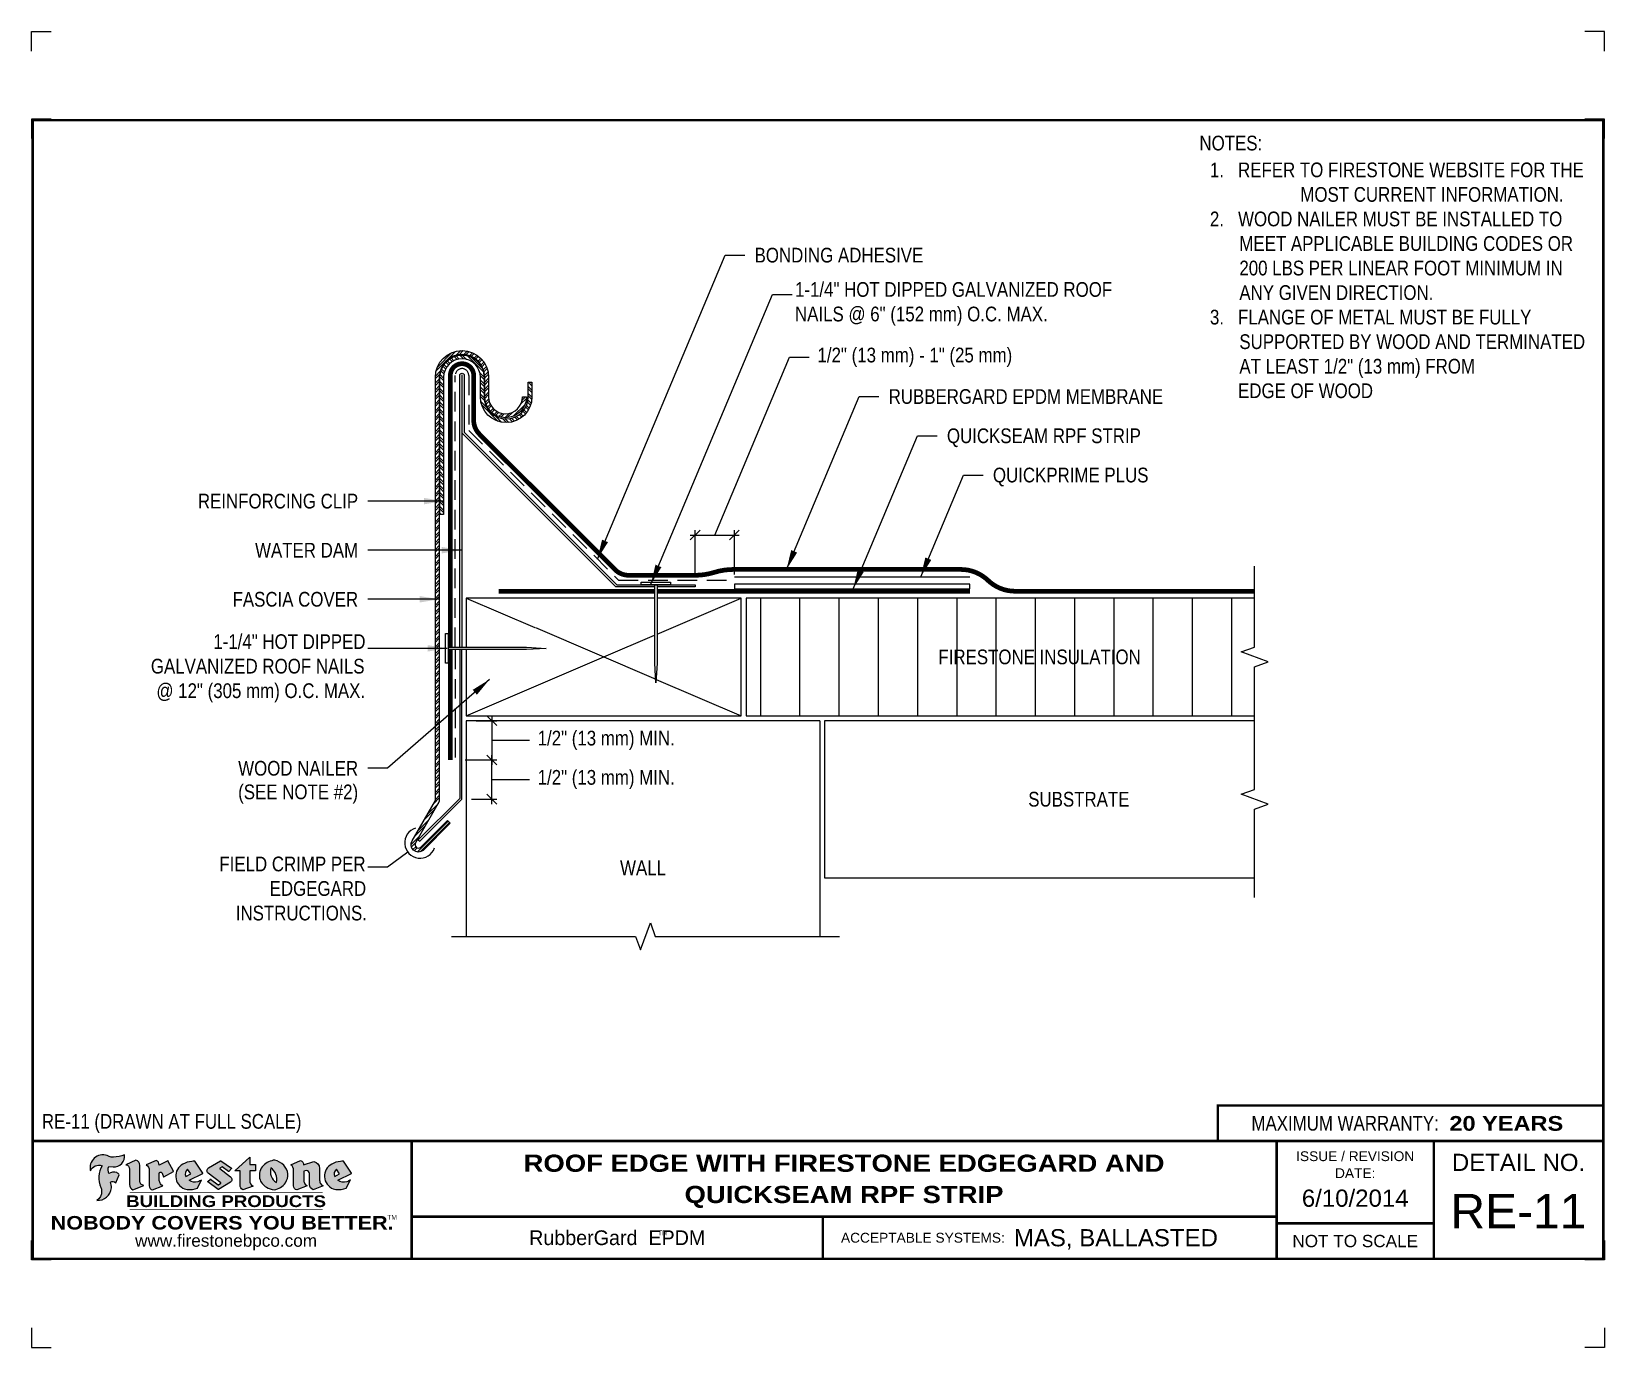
# Model space of a CAD drawing. Header units: inches. Extents: x 143.4 to 163.5, y 20.9 to 37.7.
import ezdxf
from ezdxf.enums import TextEntityAlignment as Align

# ---------------------------------------------------------------- set-up
doc = ezdxf.new("R2010")
doc.units = ezdxf.units.IN
doc.header["$MEASUREMENT"] = 0
doc.linetypes.add('HIDDEN', pattern=[0.375, 0.25, -0.125])
doc.layers.get('0').update_dxf_attribs({"linetype": 'CONTINUOUS'})
doc.layers.get('DEFPOINTS').update_dxf_attribs({"linetype": 'CONTINUOUS'})
for name, color, linetype in [('FSBP-ACCESSORY-FIRESTONE', 7, 'CONTINUOUS'), ('FSBP-ACCESSORY-OTHER', 7, 'CONTINUOUS'), ('FSBP-ADHESIVE', 1, 'HIDDEN'), ('FSBP-ANNO-NOTE', 7, 'CONTINUOUS'), ('FSBP-INSULATION', 7, 'CONTINUOUS'), ('FSBP-MEMBRANE', 7, 'CONTINUOUS'), ('FSBP-SUBSTRATE-GENERIC', 9, 'CONTINUOUS'), ('FSBP-TTLB', 7, 'CONTINUOUS'), ('FSBP-TTLB-BORDER', 7, 'CONTINUOUS'), ('FSBP-TTLB-TEXT', 7, 'CONTINUOUS'), ('FSBP-WALL-CURB', 9, 'CONTINUOUS'), ('FSBP-WOOD', 7, 'CONTINUOUS')]:
    doc.layers.add(name, color=color, linetype=linetype)
doc.styles.add('FSBP_ARIAL', font='arial.ttf')
doc.styles.add('FSBP_ARIAL_BOLD', font='')
doc.styles.add('FSBP_ARIAL_NAR', font='ARIALN.TTF')
doc.styles.add('FSBP_BANKGOTHIC', font='bgothm.ttf')
doc.styles.get('FSBP_ARIAL_BOLD').set_extended_font_data('Arial Black')
doc.linetypes.add('ZIGZAG', pattern='A,0.0001,-0.2,[131,ltypeshp.shx,S=0.2,R=0,X=-0.2,Y=0],-0.4,[131,ltypeshp.shx,S=0.2,R=180,X=0.2,Y=0],-0.2', length=0.8001)
doc.dimstyles.new('FSBP-DIM', dxfattribs={"dimtxt": 0.1875, "dimasz": 0.125, "dimexe": 0.0625, "dimexo": 0.125, "dimgap": 0.125, "dimtad": 0, "dimdec": 0, "dimzin": 1, "dimdsep": 46, "dimlunit": 4, "dimtxsty": 'FSBP_ARIAL_NAR', "dimblk": 'OBLIQUE', "dimcen": 0.09375, "dimdle": 0.0625, "dimclrd": 256, "dimclre": 256, "dimclrt": 256, "dimadec": 0, "dimazin": 0, "dimtfac": 1, "dimtdec": 0, "dimtmove": 1, "dimatfit": 3, "dimfxl": 1, "dimtolj": 1, "dimtzin": 0, "dimlwd": -1, "dimlwe": -1, "dimarcsym": 0})
doc.dimstyles.new('FSBP-LEADER', dxfattribs={"dimtxt": 0.1875, "dimasz": 0.25, "dimexe": 0.0625, "dimexo": 0.125, "dimgap": 0.125, "dimtad": 0, "dimtih": 1, "dimtoh": 1, "dimdec": 4, "dimzin": 0, "dimdsep": 46, "dimlunit": 4, "dimtxsty": 'FSBP_ARIAL_NAR', "dimcen": 0.09375, "dimclrd": 256, "dimclre": 256, "dimclrt": 256, "dimadec": 0, "dimazin": 0, "dimtfac": 1, "dimtdec": 4, "dimtofl": 0, "dimtmove": 0, "dimatfit": 3, "dimfxl": 1, "dimtolj": 1, "dimtzin": 0, "dimlwd": -1, "dimlwe": -1, "dimarcsym": 0})

# ---------------------------------------------------------------- blocks, each defined once
blk = doc.blocks.new('_OBLIQUE')
at = {"color": 0, "linetype": 'ByBlock'}
blk.add_line((-0.5, -0.5), (0.5, 0.5), dxfattribs=at)
blk = doc.blocks.new('*D5')
at = {"layer": 'DEFPOINTS', "color": 0, "transparency": 16777216}
for p in [(148.9844985405531, 28.92191641223752), (148.8438735405531, 28.42191641223752), (149.3087204023598, 28.42191641223752)]:
    blk.add_point(p, dxfattribs=at)
at = {"layer": 'FSBP-ANNO-NOTE', "transparency": 16777216}
for p, q in [((149.1094985405531, 28.92191641223752), (149.3712204023598, 28.92191641223752)), ((149.3087204023598, 28.98441641223752), (149.3087204023598, 28.35941641223752)), ((149.3087204023598, 28.67191641223752), (149.5380995696437, 28.6719164122375)), ((149.5380995696437, 28.6719164122375), (149.7880995696437, 28.6719164122375)), ((148.9688735405531, 28.42191641223752), (149.3712204023598, 28.42191641223752))]:
    blk.add_line(p, q, dxfattribs=at)
at = {"layer": 'FSBP-ANNO-NOTE', "transparency": 16777216, "xscale": 0.125, "yscale": 0.125, "zscale": 0.125}
for p, rotation in [((149.3087204023598, 28.92191641223752), 90), ((149.3087204023598, 28.42191641223752), 270)]:
    blk.add_blockref('_OBLIQUE', p, dxfattribs=dict(at, rotation=rotation))
at = {"layer": 'FSBP-ANNO-NOTE', "transparency": 16777216, "insert": (150.7659943513627, 28.67191641223752), "char_height": 0.1875, "attachment_point": 5, "style": 'FSBP_ARIAL_NAR'}
blk.add_mtext('\\A1;1/2" (13 mm) MIN.', dxfattribs=at)
blk = doc.blocks.new('FSBP_HOT-DIPPED-NAIL')
at = {"layer": 'FSBP-ACCESSORY-OTHER'}
blk.add_lwpolyline([(0, 0.1875), (0, -0.1875), (-0.03125, -0.1875), (-0.03125000000005684, 0.1875)], close=True, dxfattribs=at)
blk.add_lwpolyline([(0, 0.015625), (1, 0.015625), (1.25, 0), (1, -0.015625), (0, -0.015625)], dxfattribs=at)
blk = doc.blocks.new('TTLB-EPDM_2')
at = {"layer": 'FSBP-TTLB-TEXT'}
h = blk.add_hatch(color=1, dxfattribs=at)
edge = h.paths.add_edge_path()
edge.add_arc((1.037309769669573, -0.1982514792917306), 0.1319107607348553, 264.0410451462098, 370.3106169565175)
edge.add_arc((1.027551646585694, 0.1214293576525799), 0.3273056962876235, 270.05058356628535, 295.23459397187514, ccw=False)
edge.add_arc((1.022801957313345, -0.06680179986895154), 0.1391656561713503, 249.3281275763668, 272.0749124149863, ccw=False)
edge.add_line((0.9736743133014443, -0.1970076156048179), (0.9474927838574558, -0.1852745150568325))
edge.add_arc((0.8939498971398288, -0.3394262635682071), 0.1631857907024099, 70.84590087378872, 194.3325259843273)
edge.add_arc((0.8444260109029493, -0.4259936440910768), 0.1179914261095279, 70.96950098067128, 156.9641407594482, ccw=False)
edge.add_arc((1.153141409296894, -0.4684497516079468), 0.3110405457095052, 150.3231137483159, 203.2084295854517)
edge.add_arc((0.7562495500622943, -0.6412608153899899), 0.1218587156617311, 0.8849157075190988, 24.34668939894999, ccw=False)
edge.add_arc((0.7493781665697374, -0.6475258110744375), 0.1289731377238325, -58.36655102076742, 3.6216782311386737, ccw=False)
edge.add_arc((0.8256699029544474, -0.5792158350996106), 0.1783301886510354, 267.2205474105585, 354.1381621173521)
edge.add_arc((0.7903121048625305, -0.6011409294291745), 0.212787892960859, 0.9996158580669322, 21.00503380861244)
edge.add_arc((1.01880712263941, -0.5666691048185161), 0.05136395668415847, 40.82117713173261, 125.52727787225791, ccw=False)
edge.add_line((1.057676976260041, -0.5330924682126437), (1.102776947655911, -0.4308018311949837))
edge.add_arc((1.040858222524664, -0.4699705673995949), 0.07326744446031509, 32.31675181867256, 66.31481236598174)
edge.add_arc((1.032262518825329, -0.5063316993097662), 0.1102246948011782, 69.8179132332389, 125.254734720681)
edge.add_arc((1.127708877207287, -0.368959353531244), 0.1659710644737306, 164.1569669952081, 196.5811013160487, ccw=False)
edge.add_line((0.9680425188342383, -0.3236487780942383), (1.023615334387159, -0.3294494641845773))
h = blk.add_hatch(color=1, dxfattribs=at)
edge = h.paths.add_edge_path()
edge.add_line((1.275239419159561, -0.6223407783464694), (1.415345367376062, -0.5660418822574371))
edge.add_arc((1.421019305783958, -0.5090099247487757), 0.05731350411836949, 181.9717871001989, 264.31851000495806, ccw=False)
edge.add_line((1.363739737527226, -0.5109819325197265), (1.363412352251203, -0.3102363679013962))
edge.add_arc((1.294263659668751, -0.3103491388303989), 0.06914878453844908, 0.0934405599591014, 72.42834396969012)
edge.add_line((1.315139561173908, -0.2444268274366692), (1.186839444240604, -0.3024209471341379))
edge.add_arc((1.175246268095289, -0.3585110609420917), 0.05727567197445628, -0.017399788185912257, 78.322067691347, ccw=False)
edge.add_line((1.232521937428658, -0.3585284546236807), (1.232574268422297, -0.555126496687123))
edge.add_arc((1.305699496415486, -0.5558575689677219), 0.07312888236350451, 179.4272023230205, 245.3845503102953)
h = blk.add_hatch(color=1, dxfattribs=at)
edge = h.paths.add_edge_path()
edge.add_line((1.792026821926584, -0.3839679064720229), (1.722158956877934, -0.2518542302253621))
edge.add_arc((1.720119655279638, -0.2529327078887852), 0.002306916790721817, 27.87197133405656, 117.3766794470751)
edge.add_line((1.719058846382097, -0.250884159729182), (1.610638460368705, -0.3070279753467702))
edge.add_arc((1.547088841662962, -0.3061026658494403), 0.06355635479880145, 359.165808011073, 425.8793658831422)
edge.add_line((1.573061729235633, -0.2480956029480268), (1.446879247402876, -0.3051325108639702))
edge.add_arc((1.407812067100189, -0.370357133046621), 0.07602957263902092, -3.441403975725109, 59.07992244284969, ccw=False)
edge.add_line((1.483704536400296, -0.3749210150788969), (1.483704536400296, -0.5723838140635706))
edge.add_arc((1.54053746518044, -0.568254406115083), 0.05698275005415228, 184.1557352478595, 255.3066498366543)
edge.add_line((1.526084036778343, -0.6233736605654059), (1.657291340682093, -0.570650514527486))
edge.add_arc((1.688298576827198, -0.5021390388423987), 0.0752015358480571, 207.5160880841914, 245.649226723163, ccw=False)
edge.add_arc((1.721050197024907, -0.4914488168456328), 0.1093332836229113, 179.4823365255141, 204.5537900001094, ccw=False)
edge.add_line((1.611721375809452, -0.4904610114968335), (1.611721375809452, -0.4126404716788983))
edge.add_arc((1.628589765097195, -0.414159299036043), 0.01693662875851176, 28.356188110622725, 174.8549701683585, ccw=False)
edge.add_arc((1.627340435522395, -0.4197189881350504), 0.02111886817708033, 22.216893572439517, 40.10213956426492, ccw=False)
edge.add_line((1.646891420738257, -0.4117336534413738), (1.666638796144639, -0.4549750258192233))
edge.add_arc((1.668737246926742, -0.4540167099035481), 0.002306916790685496, 204.545128184284, 299.6323508190091)
edge.add_line((1.669877862091766, -0.4560219186518992), (1.791128135493295, -0.3870515928837648))
edge.add_line((1.791128135493295, -0.3870515928837648), (1.792026821926584, -0.3839679064720229))
h = blk.add_hatch(color=1, dxfattribs=at)
h.paths.add_polyline_path([(2.063388732080512, -0.2583237030618903, 0.02524281661523788), (2.025024361750752, -0.2610532129309178, 0.1213611957758757), (1.901773912052249, -0.3008158885520373, 0.6151668103976068), (1.93274136141747, -0.6099060679591872, 0.05306812109568645), (1.967936229862175, -0.617865745600497, 0.1150932231766138), (2.099126721549737, -0.5994933789882708), (2.151195569562105, -0.4944891916583316, -0.08755405562188731), (2.104230609512001, -0.5187113292177372, -0.265591761123442), (1.992692314386659, -0.5010701623316862), (2.165347897647223, -0.4141184325909109, 0.4518949533370738), (2.166222728871162, -0.4107679608846269)])
h.paths.add_polyline_path([(2.014217313945437, -0.4188965037300676), (1.951113654018855, -0.4515330109460507, -0.3720533890450154), (1.973177450672722, -0.3607130665457561)], flags=16)
h = blk.add_hatch(color=1, dxfattribs=at)
edge = h.paths.add_edge_path()
edge.add_arc((2.260407392426802, -0.3775796671688782), 0.04152450223225729, 123.20805433950699, 232.2027298779723, ccw=False)
edge.add_line((2.237665217914071, -0.3428366421988329), (2.393535971665983, -0.2540943745380986))
edge.add_arc((2.394677353533142, -0.2560991469722482), 0.002306916790741334, 55.64644466176611, 119.65426054492559, ccw=False)
edge.add_line((2.395979141996861, -0.2541946229174954), (2.531809646140459, -0.3470380726374032))
edge.add_arc((2.530468902927946, -0.3489153772789875), 0.002306916790700397, -42.731101238422525, 54.4661353739603, ccw=False)
edge.add_line((2.532163440279987, -0.3504807552658491), (2.498457913851155, -0.3869673252714421))
edge.add_arc((2.496763376499139, -0.3854019472845934), 0.002306916790672934, 233.7527076894875, 317.26889876138785, ccw=False)
edge.add_line((2.495399362263356, -0.38726241234572), (2.413849913492982, -0.3274738082119626))
edge.add_arc((2.412485899257181, -0.3293342732731342), 0.002306916790720064, 53.75270768979358, 124.4135619297835)
edge.add_line((2.41118211687575, -0.3274311136421062), (2.382933981293377, -0.346782838468144))
edge.add_arc((2.38423776367478, -0.3486859980991606), 0.002306916790694898, 124.4135619293799, 231.8459020253626)
edge.add_line((2.382812599816248, -0.3505000469010184), (2.519899969301207, -0.4581994452042721))
edge.add_arc((2.494247019847682, -0.4908523236374461), 0.04152450223225742, -55.21225898295222, 51.84590202520428, ccw=False)
edge.add_line((2.517938320565804, -0.5249552055672808), (2.364434947484597, -0.6179520922513717))
edge.add_arc((2.36323960192349, -0.6159790200102006), 0.002306916790726996, 233.2955624372927, 301.20872157023314, ccw=False)
edge.add_line((2.361860787187538, -0.6178285429225383), (2.231266621301074, -0.5204709167214361))
edge.add_arc((2.232647938930649, -0.5186232623475259), 0.002306916790697672, 135.5134179846393, 233.21798691998708, ccw=False)
edge.add_line((2.231002150870836, -0.5170067083764565), (2.262839375599356, -0.4845937328397696))
edge.add_arc((2.264485163659225, -0.4862102868108537), 0.002306916790748497, 53.0352839999411, 135.513417985369, ccw=False)
edge.add_line((2.265872365996302, -0.4843670465239001), (2.361834678328762, -0.5565872257804898))
edge.add_arc((2.363221880665761, -0.5547439854936304), 0.002306916790627066, 233.0352840000685, 302.2362632414394)
edge.add_line((2.36445241715569, -0.5566953042850713), (2.39428499383348, -0.5378823484768844))
edge.add_arc((2.393054457343549, -0.5359310296853765), 0.002306916790685166, 302.2362632406177, 412.2027298768422)
edge.add_line((2.394468296066179, -0.5341081404551886), (2.234958295420142, -0.4103916733127022))
h = blk.add_hatch(color=1, dxfattribs=at)
edge = h.paths.add_edge_path()
edge.add_line((2.763460561272041, -0.2072496393923444), (2.763460561272041, -0.2969520779963801))
edge.add_arc((2.765767478062699, -0.2969520779963943), 0.00230691679065842, 179.9999999996471, 269.9999999996471)
edge.add_line((2.765767478062685, -0.2992589947870528), (2.835417693520355, -0.2992589947870528))
edge.add_arc((2.835417693520355, -0.3015659115777538), 0.002306916790701052, 0, 90, ccw=False)
edge.add_line((2.837724610311056, -0.3015659115777538), (2.837724610311056, -0.3790761307453892))
edge.add_arc((2.83541769352037, -0.3790761307453749), 0.002306916790686842, 269.99999999964706, 359.99999999964706, ccw=False)
edge.add_line((2.835417693520355, -0.3813830475360618), (2.765767478062685, -0.3813830475360618))
edge.add_arc((2.765767478062699, -0.3836899643267202), 0.00230691679065842, 90.00000000035294, 180.0000000003529)
edge.add_line((2.763460561272041, -0.3836899643267344), (2.763460561272041, -0.5033995910642801))
edge.add_arc((2.836735953378943, -0.5071368822038516), 0.07337063740681413, 177.0802527808789, 245.3249543133826)
edge.add_line((2.806105814540615, -0.5738080530967267), (2.674529557384915, -0.6226036013049594))
edge.add_arc((2.708610405062069, -0.564298408791804), 0.06753517344606039, 177.0345319916277, 239.6926428024901, ccw=False)
edge.add_line((2.641165668230087, -0.560804539009709), (2.641165668230087, -0.3836899643267344))
edge.add_arc((2.638858751439429, -0.3836899643267202), 0.00230691679065842, 359.9999999996471, 449.999999999647)
edge.add_line((2.638858751439443, -0.3813830475360618), (2.572857950769389, -0.3813830475360618))
edge.add_line((2.572857950769389, -0.3813830475360618), (2.763460561272041, -0.2072496393923444))
h = blk.add_hatch(color=1, dxfattribs=at)
edge = h.paths.add_edge_path(flags=16)
edge.add_arc((2.940363509127394, -0.4847985213681437), 0.1684614578629418, 344.5558804047865, 417.0140046669545)
edge.add_arc((3.194458079644619, -0.3883534532477785), 0.1684614578629414, 164.5558804047864, 237.0140046669546)
edge = h.paths.add_edge_path()
edge.add_arc((3.069375116502199, -0.4399344555144872), 0.1828726885096673, 136.0914512150047, 191.213418978326)
edge.add_arc((3.064939550433406, -0.4318234379590333), 0.1803148804748503, 194.0167254156723, 240.6663730831859)
edge.add_arc((3.098047041778981, -0.3845058757092554), 0.2378525180183701, 239.2975390661776, 264.2889872773176)
edge.add_arc((3.04884478212623, -0.4190232383793012), 0.203760689247156, 277.1986764832036, 326.503572961274)
edge.add_arc((3.077739326803546, -0.4341046616465112), 0.171374865791709, 325.3768876809902, 406.3828327799087)
edge.add_arc((3.011839488065919, -0.4896144380417797), 0.2571945645850002, 44.28462553519766, 73.82901434867304)
edge.add_arc((3.117152499586992, -0.4983433120546693), 0.2579560664039132, 97.50292863483666, 134.1039137579027)
h = blk.add_hatch(color=1, dxfattribs=at)
edge = h.paths.add_edge_path()
edge.add_line((3.322690228557462, -0.5721896537377091), (3.322690228557462, -0.3749210150788969))
edge.add_arc((3.246797759257384, -0.3703571330465745), 0.076029572638996, 356.5585960242387, 419.0799224428129)
edge.add_line((3.285864939560099, -0.3051325108639702), (3.412047421392799, -0.2480956029480268))
edge.add_arc((3.386074533820159, -0.3061026658494941), 0.06355635479883807, 0.3962622833877276, 65.87936588318718, ccw=False)
edge.add_line((3.449629368605429, -0.3056631084210863), (3.580526418688805, -0.2593848434574539))
edge.add_arc((3.555744121700958, -0.3530904070730321), 0.09692726601172152, 2.366977007666776, 75.18615851992018, ccw=False)
edge.add_line((3.652588689330287, -0.3490873311063041), (3.652588689330287, -0.4883770011386872))
edge.add_arc((3.761877549389556, -0.4914934052703811), 0.1093332836229047, 178.3666365323574, 204.5537900000422)
edge.add_arc((3.729125929191727, -0.5021836272670953), 0.07520153584796169, 207.5160880841711, 245.2240541443093)
edge.add_line((3.697611150971852, -0.5704631245385627), (3.572585913552643, -0.6207021253773775))
edge.add_arc((3.59534718600759, -0.5526356419907701), 0.07177131519198746, 180.3328587115751, 251.51018566665869, ccw=False)
edge.add_line((3.523577081955409, -0.5530525936986663), (3.523577081955409, -0.4153032515383615))
edge.add_arc((3.486319529276879, -0.4148773504126441), 0.0372599868942854, 359.3450650296066, 449.0500281941028)
edge.add_arc((3.482769874121713, -0.4419622099033496), 0.06447454900600783, 86.29402372314017, 119.8211331593848)
edge.add_line((3.450707067966732, -0.3860252459975726), (3.450707067966732, -0.4904610114968335))
edge.add_arc((3.560035889182251, -0.491448816845647), 0.1093332836229751, 179.4823365255069, 204.5537900001023)
edge.add_arc((3.527284268984408, -0.5021390388424952), 0.07520153584796385, 207.5160880841699, 245.6492267231416)
edge.add_line((3.496277032839316, -0.570650514527486), (3.365069728935509, -0.6233736605654059))
edge.add_arc((3.37950248606194, -0.5682868177318081), 0.05694615642555727, 183.9298782390169, 255.318496325343, ccw=False)
h = blk.add_hatch(color=1, dxfattribs=at)
h.paths.add_polyline_path([(3.957695472291277, -0.2583237030618903, 0.02524281661523822), (3.919331101961575, -0.2610532129309178, 0.1085638477195505), (3.807890832595604, -0.2939221658134414, 0.6425897848490651), (3.827048101628293, -0.6099060679591872, 0.05306812109569052), (3.862242970072884, -0.617865745600497, 0.1150932231766133), (3.993433461760503, -0.5994933789882708), (4.045502309772871, -0.4944891916583316, -0.08755405562189084), (3.998537349722767, -0.5187113292177372, -0.2655917611234366), (3.886999054597368, -0.5010701623316862), (4.059654637857989, -0.4141184325909109, 0.4518949533370731), (4.060529469081928, -0.4107679608846269)])
h.paths.add_polyline_path([(3.90852405415626, -0.4188965037300676), (3.845420394229677, -0.4515330109460507, -0.3720533890450147), (3.867484190883488, -0.3607130665457561)], flags=16)
at = {"layer": 'DEFPOINTS', "linetype": 'Continuous', "ltscale": 1.75}
for points in [[(-0.015625, 13.88083333333333), (-0.015625, 14.13083333333333), (0.234375, 14.13083333333333)], [(20.01562500000003, 13.88083333333333), (20.01562500000003, 14.13083333333333), (19.76562500000003, 14.13083333333333)], [(-0.015625, -2.380833333333342), (-0.015625, -2.630833333333342), (0.234375, -2.630833333333342)], [(20.01562500000003, -2.380833333333342), (20.01562500000003, -2.630833333333342), (19.76562500000003, -2.630833333333342)]]:
    blk.add_lwpolyline(points, dxfattribs=at)
at = {"layer": 'DEFPOINTS', "color": 1}
for points in [[(0.234375, 13.015625), (-0.015625, 13.015625), (-0.015625, 12.765625)], [(20.015625, 12.765625), (20.015625, 13.015625), (19.765625, 13.015625)], [(0.234375, -1.515625), (-0.015625, -1.515625), (-0.015625, -1.265625)], [(20.015625, -1.265625), (20.015625, -1.515625), (19.765625, -1.515625)]]:
    blk.add_lwpolyline(points, dxfattribs=at)
at = {"layer": 'FSBP-TTLB', "const_width": 0.03125}
blk.add_lwpolyline([(15.09028770518938, 0), (20, 0), (20, 0.4512598240669945), (15.09028770518938, 0.4512598240669945)], close=True, dxfattribs=at)
for points in [[(0, 0), (0, -1.5), (20, -1.5), (20, 0), (0, 0)], [(4.825208527206769, 0), (4.825208527206769, -0.9643749050531198)], [(15.84028770518938, 0), (15.84028770518938, -0.9643749050531198)], [(17.84110496735593, 0), (17.84110496735593, -1.5)], [(20, 0), (20, -1.5)], [(4.825208527206769, -0.9643749050531198), (15.84028770518938, -0.9643749050531198)], [(4.825208527206769, -0.9643749050531198), (4.825208527206769, -1.5)], [(15.84028770518938, -0.9643749050531198), (15.84028770518938, -1.5)], [(15.84028770518938, -1.048740175933006), (17.84110496735593, -1.048740175933006)]]:
    blk.add_lwpolyline(points, dxfattribs=at)
at = {"layer": 'FSBP-TTLB-BORDER', "const_width": 0.03125}
blk.add_lwpolyline([(20, 0), (20, 13), (0, 13), (0, 0)], dxfattribs=at)
at = {"layer": 'FSBP-TTLB-TEXT', "color": 1}
blk.add_line((0.7358432058323388, -0.379822754145593), (0.7358432058323388, -0.379822754145593), dxfattribs=at)
for points in [[(1.023615323725323, -0.3294494630716969, 0.5000510906601082), (1.167090420776901, -0.1746414942047778, -0.1103304102359608), (1.027840608309816, -0.2058762110801382, -0.09957876667165425), (0.9736743133014443, -0.1970076156048179), (0.9474927838574558, -0.1852745150568325, 0.5978159689075124), (0.7358432058323388, -0.379822754145593, -0.3938834584182213), (0.8828996422548698, -0.3144510229727047, 0.2349406564350952), (0.86727108227484, -0.5910237178633082, -0.1027304183841549), (0.8780937320133262, -0.6393788197974146, -0.2772692352614086), (0.8170223912655956, -0.7573362346216896, 0.3985429150902959), (1.003067614090241, -0.5974286950643517, 0.0875124847930418), (0.9889600163401155, -0.5248671157293501, -0.3874031597924062), (1.057676976260041, -0.5330924682126437), (1.102776947655911, -0.4308018311949837, 0.1494423498871741), (1.07029056398062, -0.4028746979725923, 0.2467195073738216), (0.9686394281704906, -0.4163228904100862, -0.1424285161541127), (0.9680425188342383, -0.3236487780942383), (1.023615334387159, -0.3294494641845773)], [(2.166222728871162, -0.4107679608846269), (2.063388732080512, -0.2583237030618903, 0.02524281661523788), (2.025024361750752, -0.2610532129309178, 0.1085638477195265), (1.913584092384895, -0.2939221658134414, 0.6425897848491228), (1.93274136141747, -0.6099060679591872, 0.05306812109568648), (1.967936229862175, -0.617865745600497, 0.1150932231766137), (2.099126721549737, -0.5994933789882708), (2.151195569562105, -0.4944891916583316, -0.0875540556218873), (2.104230609512001, -0.5187113292177372, -0.2655917611234418), (1.992692314386659, -0.5010701623316862), (2.165347897647223, -0.4141184325909109)], [(2.763460561272041, -0.2072496393923444), (2.763460561272041, -0.2969520779963801, 0.4142135623730958), (2.765767478062685, -0.2992589947870528), (2.835417693520355, -0.2992589947870528, -0.414213562373095), (2.837724610311056, -0.3015659115777538), (2.837724610311056, -0.3790761307453892, -0.4142135623730938), (2.835417693520355, -0.3813830475360618), (2.765767478062685, -0.3813830475360618, 0.4142135623730958), (2.763460561272041, -0.3836899643267344), (2.763460561272041, -0.5033995910642801, 0.3068985753588853), (2.806105814540615, -0.5738080530967267), (2.674529557384915, -0.6226036013049594, -0.2804194150632976), (2.641165668230087, -0.560804539009709), (2.641165668230087, -0.3836899643267344, 0.414213562373095), (2.638858751439443, -0.3813830475360618), (2.572857950769389, -0.3813830475360618), (2.763460561272041, -0.2072496393923444)], [(4.060529469081928, -0.4107679608846269), (3.957695472291277, -0.2583237030618903, 0.02524281661523788), (3.919331101961575, -0.2610532129309178, 0.1085638477195265), (3.807890832595604, -0.2939221658134414, 0.6425897848491228), (3.827048101628293, -0.6099060679591872, 0.05306812109568648), (3.862242970072884, -0.617865745600497, 0.1150932231766137), (3.993433461760503, -0.5994933789882708), (4.045502309772871, -0.4944891916583316, -0.0875540556218873), (3.998537349722767, -0.5187113292177372, -0.2655917611234418), (3.886999054597368, -0.5010701623316862), (4.059654637857989, -0.4141184325909109)], [(4.059654637857989, -0.4141184325909109, 0.4518949533370731), (4.060529469081928, -0.4107679608846269, 0.4518949533370731)]]:
    blk.add_lwpolyline(points, format="xyb", dxfattribs=at)
for points in [[(1.275239419159561, -0.6223407783464694), (1.415345367376062, -0.5660418822574371, -0.3756100036733062), (1.363739737527226, -0.5109819325197265), (1.363412352251203, -0.3102363679013962, 0.3265360292958048), (1.315139561173908, -0.2444268274366692), (1.186839444240604, -0.3024209471341379, -0.3557863980845349), (1.232521937428658, -0.3585284546236807), (1.232574268422297, -0.555126496687123, 0.2960110723418457)], [(1.792026821926584, -0.3839679064720229), (1.722158956877934, -0.2518542302253621, 0.4116839150163434), (1.719058846382097, -0.250884159729182), (1.610638460368705, -0.3070279753467702, 0.2996033003794034), (1.573061729235633, -0.2480956029480268), (1.446879247402876, -0.3051325108639702, -0.2797757560995365), (1.483704536400296, -0.3749210150788969), (1.483704536400296, -0.5723838140635706, 0.320828638474519), (1.526084036778343, -0.6233736605654059), (1.657291340682093, -0.570650514527486, -0.1679398621276611), (1.621603752698661, -0.5368819723450571, -0.1098333365370753), (1.611721375809452, -0.4904610114968335), (1.611721375809452, -0.4126404716788983, -0.743334502655012), (1.64349420176768, -0.4061152228778298, -0.07819791644735608), (1.646891420738257, -0.4117336534413738), (1.666638796144639, -0.4549750258192233, 0.4404648714563479), (1.669877862091766, -0.4560219186518992), (1.791128135493295, -0.3870515928837648)], [(1.951113654018855, -0.4515330109460507), (2.014217313945437, -0.4188965037300676), (1.973177450672722, -0.3607130665457561, 0.3720533890450154)], [(2.234958295420142, -0.4103916733127022, -0.5150044486718882), (2.237665217914071, -0.3428366421988329), (2.393535971665983, -0.2540943745380986, -0.2867822934100265), (2.395979141996861, -0.2541946229174954), (2.531809646140459, -0.3470380726374032, -0.4515027974650387), (2.532163440279987, -0.3504807552658491), (2.498457913851155, -0.3869673252714421, -0.3814439164929681), (2.495399362263356, -0.38726241234572), (2.413849913492982, -0.3274738082119626, 0.3184718635035665), (2.41118211687575, -0.3274311136421062), (2.382933981293377, -0.346782838468144, 0.5064094529656681), (2.382812599816248, -0.3505000469010184), (2.519899969301207, -0.4581994452042721, -0.5043597839115849), (2.517938320565804, -0.5249552055672808), (2.364434947484597, -0.6179520922513717, -0.3053163970316367), (2.361860787187538, -0.6178285429225383), (2.231266621301074, -0.5204709167214361, -0.4541703869768119), (2.231002150870836, -0.5170067083764565), (2.262839375599356, -0.4845937328397696, -0.3762644290664977), (2.265872365996302, -0.4843670465239001), (2.361834678328762, -0.5565872257804898, 0.3114700032088108), (2.36445241715569, -0.5566953042850713), (2.39428499383348, -0.5378823484768844, 0.520381097387146), (2.394468296066179, -0.5341081404551886)], [(2.937624918725987, -0.3131105398334029, 0.2452625673097023), (2.889993533867141, -0.4754966266250307, 0.2064059665179019), (2.976604338974084, -0.5890186876871866, 0.1094800500670344), (3.074378098474654, -0.6211778035979165, 0.2185147641853038), (3.218764944843201, -0.5314757029352819, 0.3689489483072479), (3.195959963110113, -0.3100352223135445, 0.1296305888694145), (3.0834694040758, -0.242595816912754, 0.1610736375384317)], [(3.10274193015772, -0.5296595419651595, 0.3271311138286319), (3.032079658614293, -0.3434924326507627, 0.3271311138286322)], [(3.322690228557462, -0.5721896537377091), (3.322690228557462, -0.3749210150788969, 0.2797757560995341), (3.285864939560099, -0.3051325108639702), (3.412047421392799, -0.2480956029480268, -0.2937618496109166), (3.449629368605429, -0.3056631084210863), (3.580526418688805, -0.2593848434574539, -0.3288760160581939), (3.652588689330287, -0.3490873311063041), (3.652588689330287, -0.4883770011386872, 0.114762897203527), (3.662431105063263, -0.536926560769686, 0.166032965990522), (3.697611150971852, -0.5704631245385627), (3.572585913552643, -0.6207021253773775, -0.3209557512194564), (3.523577081955409, -0.5530525936986663), (3.523577081955409, -0.4153032515383615, 0.4127061514896111), (3.48693727661589, -0.3776224848030694, 0.1473421876160361), (3.450707067966732, -0.3860252459975726), (3.450707067966732, -0.4904610114968335, 0.1098333365370753), (3.460589444855941, -0.5368819723450855, 0.1679398621276611), (3.496277032839316, -0.570650514527486), (3.365069728935509, -0.6233736605654059, -0.3219729545308964), (3.322690228557462, -0.5721896537377091, 29.1476284739)], [(3.845420394229677, -0.4515330109460507), (3.90852405415626, -0.4188965037300676), (3.867484190883488, -0.3607130665457561, 0.3720533890450154)]]:
    blk.add_lwpolyline(points, format="xyb", close=True, dxfattribs=at)
at = {"layer": 'FSBP-TTLB-TEXT'}
for points, const_width in [([(1.233926579809207, -0.6584455781731435), (3.691229482685259, -0.6584455781731577)], 0.0078125), ([(1.233926579809207, -0.8761560960495984), (3.691229482685259, -0.8761560960495842)], 0.0078125), ([(10.06152282927678, -0.9643749050531198), (10.06152282927678, -1.5)], 0.03125)]:
    blk.add_lwpolyline(points, dxfattribs=dict(at, const_width=const_width))
at = {"layer": 'FSBP-TTLB-TEXT', "color": 1}
for centre, start, end in [((1.789987520328282, -0.3850463841354355), 299.6323508193319, 27.87197133380463), ((2.164310260790558, -0.412058050385383), 296.7304547840455, 34.00233684987403)]:
    blk.add_arc(centre, 0.00230691679068068, start, end, dxfattribs=at)
at = {"layer": 'FSBP-TTLB-TEXT', "style": 'FSBP_ARIAL_NAR'}
blk.add_text('MAXIMUM WARRANTY:', height=0.1875, dxfattribs=at).set_placement((17.90516569312837, 0.2256299120335257), align=Align.MIDDLE_RIGHT)
at = {"layer": 'FSBP-TTLB-TEXT'}
for s, height, style, p in [('ISSUE / REVISION', 0.125, 'FSBP_ARIAL', (16.84069633627263, -0.1938496373466023)), ('DETAIL NO.', 0.21875, 'FSBP_ARIAL', (18.92055248367797, -0.2724398367368792)), ('DATE:', 0.125, 'FSBP_ARIAL', (16.84069633627263, -0.409973105348854)), ('www.firestonebpco.com', 0.15625, 'FSBP_ARIAL', (2.462578031247233, -1.268657306740124)), ('RubberGard  EPDM', 0.1875, 'FSBP_BANKGOTHIC', (7.443365678241776, -1.23218745252656)), ('TM', 0.0625, 'FSBP_BANKGOTHIC', (8.023397742165457, -1.169706269210366)), ('NOT TO SCALE', 0.15625, 'FSBP_ARIAL', (16.84069633627263, -1.274370087966503))]:
    blk.add_text(s, height=height, dxfattribs=dict(at, style=style)).set_placement(p, align=Align.MIDDLE_CENTER)
at = {"layer": 'FSBP-TTLB-TEXT', "lineweight": 18, "style": 'FSBP_ARIAL_BOLD'}
blk.add_text('BUILDING PRODUCTS', height=0.1484375, dxfattribs=at).set_placement((2.462578031247233, -0.7673008371113639), align=Align.MIDDLE_CENTER)
at = {"layer": 'FSBP-TTLB-TEXT', "color": 1}
for s, height, style, p in [('NOBODY COVERS YOU BETTER.', 0.171875, 'FSBP_ARIAL_BOLD', (2.412604263603384, -1.041650450587369)), ('TM', 0.0625, 'FSBP_BANKGOTHIC', (4.576671173373001, -0.9725745042934193))]:
    blk.add_text(s, height=height, dxfattribs=dict(at, style=style)).set_placement(p, align=Align.MIDDLE_CENTER)
at = {"layer": 'FSBP-TTLB-TEXT', "style": 'FSBP_ARIAL'}
blk.add_text('ACCEPTABLE SYSTEMS:', height=0.125, dxfattribs=at).set_placement((10.29281281591562, -1.23218745252656), align=Align.MIDDLE_LEFT)
at = {"layer": 'FSBP-TTLB-TEXT'}
for tag, height, style, p in [('MAXIMUM_WARRANTY', 0.1875, 'FSBP_ARIAL_BOLD', (18.03987100774941, 0.2240244307510579)), ('ACCPT_SYSTEMS', 0.21875, 'FSBP_ARIAL', (12.49438170418193, -1.23218745252656))]:
    blk.add_attdef(tag, text='', height=height, dxfattribs=dict(at, style=style)).set_placement(p, align=Align.MIDDLE_LEFT)
for tag, height, style, p in [('DETAIL_DESCP_LINE_1', 0.21875, 'FSBP_ARIAL_BOLD', (10.33118450231211, -0.2831249841755152)), ('DETAIL_DESCP_LINE_2', 0.21875, 'FSBP_ARIAL_BOLD', (10.33118450231211, -0.6812499208775904)), ('ISSUE_REV_DATE', 0.21875, 'FSBP_ARIAL', (16.84069633627263, -0.7282559425942452)), ('DETAIL_NUMBER', 0.4375, 'FSBP_ARIAL', (18.91941590748775, -0.8931630692489421))]:
    blk.add_attdef(tag, text='', height=height, dxfattribs=dict(at, style=style)).set_placement(p, align=Align.MIDDLE_CENTER)
blk = doc.blocks.new('*D4')
at = {"layer": 'DEFPOINTS', "color": 0, "transparency": 16777216}
for p in [(152.3977921888161, 31.28632458866939), (151.8977921888161, 30.64887242122605), (152.3977921888161, 30.66074742122605)]:
    blk.add_point(p, dxfattribs=at)
at = {"layer": 'FSBP-ANNO-NOTE', "transparency": 16777216}
for p, q in [((152.1477921888161, 31.28632458866939), (153.0991724887581, 33.55058335133296)), ((153.0991724887581, 33.55058335133296), (153.3491724887581, 33.55058335133296)), ((151.8352921888161, 31.28632458866939), (152.4602921888161, 31.28632458866939)), ((151.8977921888161, 30.77387242122605), (151.8977921888161, 31.34882458866939)), ((152.3977921888161, 30.78574742122605), (152.3977921888161, 31.34882458866939))]:
    blk.add_line(p, q, dxfattribs=at)
at = {"layer": 'FSBP-ANNO-NOTE', "transparency": 16777216, "xscale": 0.125, "yscale": 0.125, "zscale": 0.125, "rotation": 180}
blk.add_blockref('_OBLIQUE', (151.8977921888161, 31.28632458866939), dxfattribs=at)
at = {"layer": 'FSBP-ANNO-NOTE', "transparency": 16777216, "xscale": 0.125, "yscale": 0.125, "zscale": 0.125}
blk.add_blockref('_OBLIQUE', (152.3977921888161, 31.28632458866939), dxfattribs=at)
at = {"layer": 'FSBP-ANNO-NOTE', "transparency": 16777216, "insert": (154.6961199648836, 33.55058335133296), "char_height": 0.1875, "attachment_point": 5, "style": 'FSBP_ARIAL_NAR'}
blk.add_mtext('\\A1;1/2" (13 mm) - 1" (25 mm)', dxfattribs=at)
blk = doc.blocks.new('*D6')
at = {"layer": 'DEFPOINTS', "color": 0, "transparency": 16777216}
for p in [(148.8438735405531, 28.42191641223752), (149.3087204023598, 28.42191641223752), (148.9266860405531, 27.92191641223752)]:
    blk.add_point(p, dxfattribs=at)
at = {"layer": 'FSBP-ANNO-NOTE', "transparency": 16777216}
for p, q in [((149.3087204023598, 27.85941641223752), (149.3087204023598, 28.48441641223752)), ((148.9688735405531, 28.42191641223752), (149.3712204023598, 28.42191641223752)), ((149.3087204023598, 28.17191641223752), (149.5380995696437, 28.1719164122375)), ((149.5380995696437, 28.1719164122375), (149.7880995696437, 28.1719164122375)), ((149.0516860405531, 27.92191641223752), (149.3712204023598, 27.92191641223752))]:
    blk.add_line(p, q, dxfattribs=at)
at = {"layer": 'FSBP-ANNO-NOTE', "transparency": 16777216, "xscale": 0.125, "yscale": 0.125, "zscale": 0.125}
for p, rotation in [((149.3087204023598, 28.42191641223752), 90), ((149.3087204023598, 27.92191641223752), 270)]:
    blk.add_blockref('_OBLIQUE', p, dxfattribs=dict(at, rotation=rotation))
at = {"layer": 'FSBP-ANNO-NOTE', "transparency": 16777216, "insert": (150.7659943513627, 28.17191641223752), "char_height": 0.1875, "attachment_point": 5, "style": 'FSBP_ARIAL_NAR'}
blk.add_mtext('\\A1;1/2" (13 mm) MIN.', dxfattribs=at)

msp = doc.modelspace()

# ---------------------------------------------------------------- hatches: boundary and pattern name
at = {"layer": 'FSBP-ACCESSORY-FIRESTONE'}
h = msp.add_hatch(dxfattribs=at)
h.set_pattern_fill('STEEL', color=256, scale=0.5, style=0)
h.set_pattern_definition([(45, (22.20542309433506, -17.44447964963514), (-0.04419417382415922, 0.04419417382415922), []), (45, (22.20542309433506, -17.41322964963514), (-0.04419417382415922, 0.04419417382415922), [])])
edge = h.paths.add_edge_path()
edge.add_line((148.7795924841155, 27.61585234437535), (148.4338491571256, 27.27010901738513))
edge.add_arc((148.3746306844227, 27.34267507479561), 0.09366248020081731, 148.0434040398919, 309.21661104707755, ccw=False)
edge.add_line((148.2951628196317, 27.39224844126318), (148.5907485405531, 27.90421792789137))
edge.add_line((148.5907485405531, 27.90421792789137), (148.5907485405531, 28.45673149273951))
edge.add_line((148.5907485405531, 28.45673149273951), (148.5907485405531, 28.90041182603169))
edge.add_line((148.5907485405531, 28.90041182603169), (148.5907485405531, 33.29654106948901))
edge.add_arc((148.9298110405531, 33.29654106948901), 0.3390625000000114, 0, 180, ccw=False)
edge.add_line((149.2688735405532, 33.29654106948901), (149.2688735405532, 33.04654106948901))
edge.add_arc((149.4844985405531, 33.04654106948901), 0.2156249999999886, 180, 360)
edge.add_line((149.7001235405531, 33.04654106948901), (149.7501235405531, 33.04654106948901))
edge.add_arc((149.4844985405531, 33.04654106948901), 0.265625, -180, 0, ccw=False)
edge.add_line((149.2188735405531, 33.04654106948901), (149.2188735405531, 33.29654106948901))
edge.add_arc((148.9298110405531, 33.29654106948901), 0.2890625, 0, 180)
edge.add_line((148.6407485405531, 33.29654106948901), (148.6407485405531, 28.90041182603169))
edge.add_line((148.6407485405531, 28.90041182603169), (148.6407485405531, 28.45673149273951))
edge.add_line((148.6407485405531, 28.45673149273951), (148.6407485405531, 27.8908204682698))
edge.add_line((148.6407485405531, 27.8908204682698), (148.3379566709214, 27.36636956594848))
edge.add_arc((148.3746306844227, 27.34267507479561), 0.04366248020083158, 147.1341467393075, 306.5253337986645)
edge.add_line((148.4006176390713, 27.30758817744948), (148.7442371450561, 27.65120768343466))
edge.add_line((148.7442371450561, 27.65120768343466), (148.7795924841155, 27.61585234437535))
h = msp.add_hatch(dxfattribs=at)
h.set_pattern_fill('STEEL', color=256, scale=0.5, angle=90, style=0)
h.set_pattern_definition([(135, (22.20542309433506, -17.44447964963514), (-0.04419417382415922, -0.04419417382415922), []), (135, (22.17417309433506, -17.44447964963514), (-0.04419417382415922, -0.04419417382415922), [])])
h.paths.add_polyline_path([(149.2110610405531, 33.04654106948901), (149.2110610405531, 33.29654106948901, 1), (148.6485610405531, 33.29654106948901), (148.6485610405531, 31.54654106948904), (148.6954360405531, 31.54654106948904), (148.6954360405531, 33.29654106948901, -1), (149.1641860405531, 33.29654106948901), (149.1641860405531, 33.04654106948901, 1), (149.8204360405531, 33.04654106948901), (149.8204360405531, 33.23404106948904), (149.7735610405531, 33.23404106948901), (149.7735610405531, 33.04654106948901, -1)])
at = {"layer": 'FSBP-INSULATION'}
h = msp.add_hatch(dxfattribs=at)
h.set_pattern_fill('LINE', color=256, scale=4, angle=90, style=0)
h.set_pattern_definition([(90, (1.232406151758823, 0.7920391969903449), (-0.5, 3.061515884555943e-17), [])])
h.paths.add_polyline_path([(159.0220735406644, 28.98441641223752), (159.0220735406643, 29.73441641223755), (158.8503562019483, 29.79691641223752), (159.0220735406643, 29.85941641223753), (159.0220735406643, 30.4844164122375), (152.5469985405531, 30.48441641223753), (152.5469985405531, 28.98441641223752)])
h.paths.add_polyline_path([(154.9471916511135, 29.588963223288), (157.621880430104, 29.588963223288), (157.621880430104, 29.87999750023207), (154.9471916511135, 29.87999750023207)], flags=24)

# ---------------------------------------------------------------- linework, layer by layer
at = {"layer": 'FSBP-ACCESSORY-FIRESTONE'}
for points in [[(148.7795924841155, 27.61585234437535), (148.4338491571256, 27.27010901738513, -0.847860706137563), (148.2951628196317, 27.39224844126318), (148.5907485405531, 27.90421792789137), (148.5907485405531, 28.45673149273951), (148.5907485405531, 28.90041182603169), (148.5907485405531, 33.29654106948901, -1), (149.2688735405532, 33.29654106948901), (149.2688735405532, 33.04654106948901, 1), (149.7001235405531, 33.04654106948901), (149.7501235405531, 33.04654106948901, -1), (149.2188735405531, 33.04654106948901), (149.2188735405531, 33.29654106948901, 0.9999999999999999), (148.6407485405531, 33.29654106948901), (148.6407485405531, 28.90041182603169), (148.6407485405531, 28.45673149273951), (148.6407485405531, 27.8908204682698), (148.3379566709214, 27.36636956594848, 0.8345828675672109), (148.4006176390713, 27.30758817744948), (148.7442371450561, 27.65120768343466)], [(149.8204360405531, 33.23404106948901), (149.8204360405531, 33.04654106948901, -0.9999999999999999), (149.1641860405531, 33.04654106948901), (149.1641860405531, 33.29654106948901, 0.9999999999999999), (148.6954360405531, 33.29654106948901), (148.6954360405531, 31.54654106948901), (148.6485610405531, 31.54654106948901), (148.6485610405531, 33.29654106948901, -0.9999999999999999), (149.2110610405531, 33.29654106948901), (149.2110610405531, 33.04654106948901, 0.9999999999999999), (149.7735610405531, 33.04654106948901), (149.7735610405531, 33.23404106948901)]]:
    msp.add_lwpolyline(points, format="xyb", close=True, dxfattribs=at)
for points in [[(148.9016860405532, 29.85904106948907), (148.9016860405532, 33.31997856948907, -1), (148.9579360405531, 33.31997856948907), (148.9579360405531, 32.59535769556268), (150.8997338148898, 30.65355992122604), (151.8977921888161, 30.65355992122605), (151.8977921888161, 30.62855992122604), (151.414388001853, 30.62855992122604)], [(151.383138001853, 30.62855992122605), (150.8893784758304, 30.62855992122605), (148.9329360405532, 32.58500235650337), (148.9329360405532, 33.31997856948907, 1), (148.9266860405531, 33.31997856948907), (148.9266860405531, 29.85904106948907)]]:
    msp.add_lwpolyline(points, format="xyb", dxfattribs=at)
msp.add_lwpolyline([(148.9016860405531, 29.82779106948907), (148.9016860405531, 27.93227175129684), (148.3727288916264, 27.40331460237009), (148.3904065611561, 27.38563693284043), (148.9266860405531, 27.92191641223752), (148.9266860405531, 29.82779106948907)], dxfattribs=at)
at = {"layer": 'FSBP-ADHESIVE', "linetype": 'ZIGZAG', "ltscale": 0.17}
msp.add_line((152.3977921888161, 30.75449742122605), (155.3977921888161, 30.75449742122605), dxfattribs=at)
at = {"layer": 'FSBP-ADHESIVE', "linetype": 'HIDDEN'}
msp.add_line((148.8438735405531, 29.82779106948907), (148.8438735405531, 28.42191641223752), dxfattribs=at)
msp.add_lwpolyline([(148.8438735405531, 29.85904106948907), (148.8438735405531, 33.31997856948907, -0.9999999999999999), (149.0157485405531, 33.31997856948907), (149.0157485405531, 32.61930441713734), (150.9236805364645, 30.71137242122607), (152.3523666564624, 30.71137242122605)], format="xyb", dxfattribs=at)
at = {"layer": 'FSBP-ANNO-NOTE'}
for p, q in [((147.9816940389109, 27.06237377348621), (148.2377018103187, 27.2507339337406)), ((147.7316940389109, 27.06237377348621), (147.9816940389109, 27.06237377348621))]:
    msp.add_line(p, q, dxfattribs=at)
msp.add_arc((148.3953676147079, 27.36673805352985), 0.1957433566733766, 107.1957075834815, 340.3041875502372, dxfattribs=at)
at = {"layer": 'FSBP-INSULATION', "linetype": 'Continuous'}
msp.add_lwpolyline([(159.0220735406644, 28.98441641223752), (159.0220735406643, 29.60941641223752), (159.1937908793803, 29.67191641223752), (158.8503562019484, 29.79691641223752), (159.0220735406643, 29.85941641223752), (159.0220735406644, 30.89066641223755)], dxfattribs=at)
at = {"layer": 'FSBP-INSULATION'}
msp.add_lwpolyline([(159.0220735406644, 30.48441641223749), (152.5469985405531, 30.48441641223752), (152.5469985405531, 28.98441641223752), (159.0220735406644, 28.98441641223752)], dxfattribs=at)
at = {"layer": 'FSBP-MEMBRANE', "const_width": 0.06}
msp.add_lwpolyline([(159.0220735406643, 30.57074742122605), (155.9727073253728, 30.57074742122605, -0.1989123673796558), (155.6191539347795, 30.71719403063275), (155.6345471535929, 30.70180081181934, 0.1989123673796558), (155.2809937629996, 30.84824742122605), (153.6335717817547, 30.84824742122605), (152.38620122876, 30.84824742122605, 0.07442396234193098), (152.1419967087881, 30.81105992122605, -0.07442396234190574), (151.8977921888161, 30.77387242122605), (151.053122274706, 30.77387242122607, -0.198912367379665), (150.8763455794094, 30.84709572592944), (149.1514718452565, 32.57196946008234, -0.198912367379644), (149.0782485405531, 32.74874615537898), (149.0782485405531, 33.31997856948907, 0.999999999999904), (148.7813735405531, 33.31997856948907), (148.7813735405531, 29.85904106948907)], format="xyb", dxfattribs=at)
at = {"layer": 'FSBP-MEMBRANE'}
msp.add_lwpolyline([(152.3977921888161, 30.60074742122605), (155.3977921888161, 30.60074742122605), (155.3977921888161, 30.66074742122605), (152.3977921888161, 30.66074742122605)], close=True, dxfattribs=at)
at = {"layer": 'FSBP-MEMBRANE', "const_width": 0.06}
for points in [[(149.3977921888161, 30.57074742122605), (151.383138001853, 30.57074742122605)], [(151.414388001853, 30.57074742122605), (155.3977921888161, 30.57074742122605)], [(148.7813735405531, 29.82779106948907), (148.7813735405531, 28.42191641223752)]]:
    msp.add_lwpolyline(points, dxfattribs=at)
at = {"layer": 'FSBP-SUBSTRATE-GENERIC'}
for points in [[(159.0220735406644, 28.92191641223752), (153.5469985405531, 28.92191641223752), (153.5469985405531, 26.92191641223755), (159.0220735406644, 26.92191641223752)], [(159.0220735406644, 26.67191641223752), (159.0220735406643, 27.79691641223752), (159.1937908793803, 27.85941641223752), (158.8503562019484, 27.98441641223752), (159.0220735406643, 28.04691641223752), (159.0220735406644, 28.98441641223752)]]:
    msp.add_lwpolyline(points, dxfattribs=at)
at = {"layer": 'FSBP-WALL-CURB', "linetype": 'Continuous'}
for p, q in [((153.4844985405531, 28.92191641223752), (148.9844985405531, 28.92191641223752)), ((148.9844985405531, 28.92191641223752), (148.9844985405531, 26.1741253764869)), ((153.4844985405531, 28.92191641223752), (153.4844985405531, 26.1741253764869))]:
    msp.add_line(p, q, dxfattribs=at)
at = {"layer": 'FSBP-WALL-CURB'}
msp.add_lwpolyline([(148.7969985405531, 26.1741253764869), (151.1407485405531, 26.1741253764869), (151.2032485405531, 26.00240803777098), (151.3282485405531, 26.34584271520282), (151.3907485405531, 26.1741253764869), (153.7344985405531, 26.1741253764869)], dxfattribs=at)
at = {"layer": 'FSBP-WOOD'}
for p, q in [((148.9844985405531, 30.48441641223752), (149.8586375817508, 30.10978539458139)), ((151.4134171888161, 30.02538154720736), (152.4844985405531, 30.48441641223752)), ((149.8650530354823, 30.10703591441074), (151.3957978454017, 29.45100242444527)), ((150.7344985405531, 29.73441641223749), (151.3821671888161, 30.0119886900645)), ((148.9844985405531, 28.98441641223752), (150.7344985405531, 29.73441641223752)), ((151.4015734544893, 29.44852716340774), (152.4844985405531, 28.98441641223752))]:
    msp.add_line(p, q, dxfattribs=at)
for points in [[(148.9844985405531, 28.98441641223752), (148.9844985405531, 28.98441641223752), (152.4844985405531, 28.98441641223752), (152.4844985405531, 30.48441641223752), (152.4844985405531, 30.48441641223752)], [(151.3821671888161, 30.48441641223752), (148.9844985405531, 30.48441641223752), (148.9844985405531, 29.85904106948907)], [(152.4844985405531, 30.48441641223752), (151.4134171888161, 30.48441641223752)], [(148.9844985405531, 29.82779106948907), (148.9844985405531, 28.98441641223752)]]:
    msp.add_lwpolyline(points, dxfattribs=at)

# ---------------------------------------------------------------- block references
msp.add_blockref('TTLB-EPDM_2', (143.4627011304549, 23.56929549643561)).add_auto_attribs({'DETAIL_DESCP_LINE_1': 'ROOF EDGE WITH FIRESTONE EDGEGARD AND', 'DETAIL_DESCP_LINE_2': 'QUICKSEAM RPF STRIP', 'ACCPT_SYSTEMS': 'MAS, BALLASTED', 'ISSUE_REV_DATE': '6/10/2014', 'DETAIL_NUMBER': 'RE-11', 'MAXIMUM_WARRANTY': '20 YEARS'})
at = {"layer": 'FSBP-ACCESSORY-OTHER', "rotation": 270}
msp.add_blockref('FSBP_HOT-DIPPED-NAIL', (151.398763001853, 30.65355992122605), dxfattribs=at)
at = {"layer": 'FSBP-ACCESSORY-OTHER'}
msp.add_blockref('FSBP_HOT-DIPPED-NAIL', (148.7513703818315, 29.84341606948907), dxfattribs=at)

# ---------------------------------------------------------------- texts
at = {"layer": 'DEFPOINTS', "style": 'FSBP_ARIAL_NAR'}
msp.add_text('RE-11 (DRAWN AT FULL SCALE)', height=0.1875, dxfattribs=at).set_placement((143.5798584845293, 23.81929549643561), align=Align.MIDDLE_LEFT)
at = {"layer": 'FSBP-ANNO-NOTE', "style": 'FSBP_ARIAL_NAR'}
for s, p in [('NOTES:', (158.3198104016683, 36.2787302596073)), ('BONDING ADHESIVE', (152.655087162524, 34.85136460133296)), ('RUBBERGARD EPDM MEMBRANE', (154.3624774278414, 33.05058335133296)), ('QUICKSEAM RPF STRIP', (155.1043938175897, 32.55058335133296)), ('QUICKPRIME PLUS', (155.6901061132201, 32.05058335133296))]:
    msp.add_text(s, height=0.1875, dxfattribs=at).set_placement(p, align=Align.MIDDLE_LEFT)
for s, p in [('REINFORCING CLIP', (147.6066940389109, 31.71841606948907)), ('WATER DAM', (147.6066940389109, 31.09341606948907)), ('FASCIA COVER', (147.6066940389109, 30.46841606948907)), ('WOOD NAILER', (147.6066940389109, 28.31607231948907)), ('(SEE NOTE #2)', (147.6066940389109, 28.01529106948907))]:
    msp.add_text(s, height=0.1875, dxfattribs=at).set_placement(p, align=Align.MIDDLE_RIGHT)
for s, p in [('FIRESTONE INSULATION', (156.2845360406088, 29.73441641223752)), ('SUBSTRATE', (156.7845360406088, 27.92191641223754)), ('WALL', (151.2344985405531, 27.04802089436227))]:
    msp.add_text(s, height=0.1875, dxfattribs=at).set_placement(p, align=Align.MIDDLE_CENTER)
at = {"layer": 'FSBP-ANNO-NOTE', "char_height": 0.1875, "attachment_point": 1, "style": 'FSBP_ARIAL_NAR'}
for s, width, gutter_width, heights, insert in [('\\pi-0.375,l0.375,t0.1875,0.375;1.   REFER TO FIRESTONE WEBSITE FOR THE                MOST CURRENT INFORMATION.\\P\\pt0.375;2.   WOOD NAILER MUST BE INSTALLED TO MEET APPLICABLE BUILDING CODES OR 200 LBS PER LINEAR FOOT MINIMUM IN ANY GIVEN DIRECTION.\\P3.   FLANGE OF METAL MUST BE FULLY SUPPORTED BY WOOD AND TERMINATED AT LEAST 1/2" (13 mm) FROM \\P      EDGE OF WOOD', 4.917306630592066, 23.08110225731588, [3.257789614850482], (158.4534135955982, 36.03091946619679)), ('1-1/4" HOT DIPPED GALVANIZED ROOF NAILS @ 6" (152 mm) O.C. MAX.', 4.149195061381761, 5, [0.5969202524029216], (153.1700419498884, 34.50795045728592)), ('\\pi0.97784;1-1/4" HOT DIPPED \\P\\pi0.18295;GALVANIZED ROOF NAILS \\P\\pi0.25329;@ 12" (305 mm) O.C. MAX.', 2.881233216817549, 5, [0.997197550251177], (144.7845741972926, 30.02287759246445)), ('\\pi0.49298;FIELD CRIMP PER \\P\\pi1.1332;EDGEGARD \\P\\pi0.7021;INSTRUCTIONS.', 2.333579048641695, 5, [0.8855903156909344], (145.3469048313244, 27.19105543330475))]:
    msp.add_mtext_dynamic_manual_height_columns(s, width=width, gutter_width=gutter_width, heights=heights, dxfattribs=dict(at, insert=insert))

# ---------------------------------------------------------------- dimensions: what is measured, and where the dimension line sits
at = {"layer": 'FSBP-ANNO-NOTE'}
dim = msp.add_linear_dim(base=(152.3977921888161, 31.28632458866939), p1=(151.8977921888161, 30.64887242122605), p2=(152.3977921888161, 30.66074742122605), text='1/2" (13 mm) - 1" (25 mm)', dimstyle='FSBP-DIM', dxfattribs=at)
dim.commit()
dim.dimension.update_dxf_attribs({"geometry": '*D4', "text_midpoint": (153.4741724887581, 33.55058335133296), "dimtype": 160})
for p1, angle, picture, middle in [((148.9844985405531, 28.92191641223752), 270, '*D5', (149.9130995696437, 28.67191641223752)), ((148.9266860405531, 27.92191641223752), 90.00000000000001, '*D6', (149.9130995696437, 28.17191641223752))]:
    dim = msp.add_linear_dim(base=(149.3087204023598, 28.42191641223752), p1=p1, p2=(148.8438735405531, 28.42191641223752), angle=angle, text='1/2" (13 mm) MIN.', dimstyle='FSBP-DIM', override={"dimtih": 1, "dimtoh": 1}, dxfattribs=at)
    dim.commit()
    dim.dimension.update_dxf_attribs({"geometry": picture, "text_midpoint": middle, "dimtype": 160})

# ---------------------------------------------------------------- leaders
for points in [[(150.6539203437349, 30.98113261395551), (152.280087162524, 34.85136460133296), (152.530087162524, 34.85136460133296)], [(151.3343858384517, 30.66256203480691), (152.8843209209771, 34.35136460133296), (153.1343209209771, 34.35136460133296)], [(153.0621154275667, 30.84824742122605), (153.9874774278414, 33.05058335133296), (154.2374774278414, 33.05058335133296)], [(153.9101254889823, 30.60074742122605), (154.7293938175897, 32.55058335133296), (154.9793938175897, 32.55058335133296)], [(154.7705258553149, 30.75449742122605), (155.3151061132201, 32.05058335133296), (155.5651061132201, 32.05058335133296)], [(148.6939071162498, 31.71841606948907), (147.7316940389109, 31.71841606948907)], [(148.9217105395043, 31.09341606948907), (147.7316940389109, 31.09341606948907)], [(148.6403197987793, 30.46841606948907), (147.7316940389109, 30.46841606948907)], [(148.7405023450864, 29.84341606948907), (147.7316940389109, 29.84341606948907)], [(149.2808856144956, 29.44818760021879), (147.9816940389109, 28.31607231948907), (147.7316940389109, 28.31607231948907)]]:
    msp.add_leader(points, dimstyle='FSBP-LEADER', dxfattribs=at)

doc.saveas('drawing.dxf')
